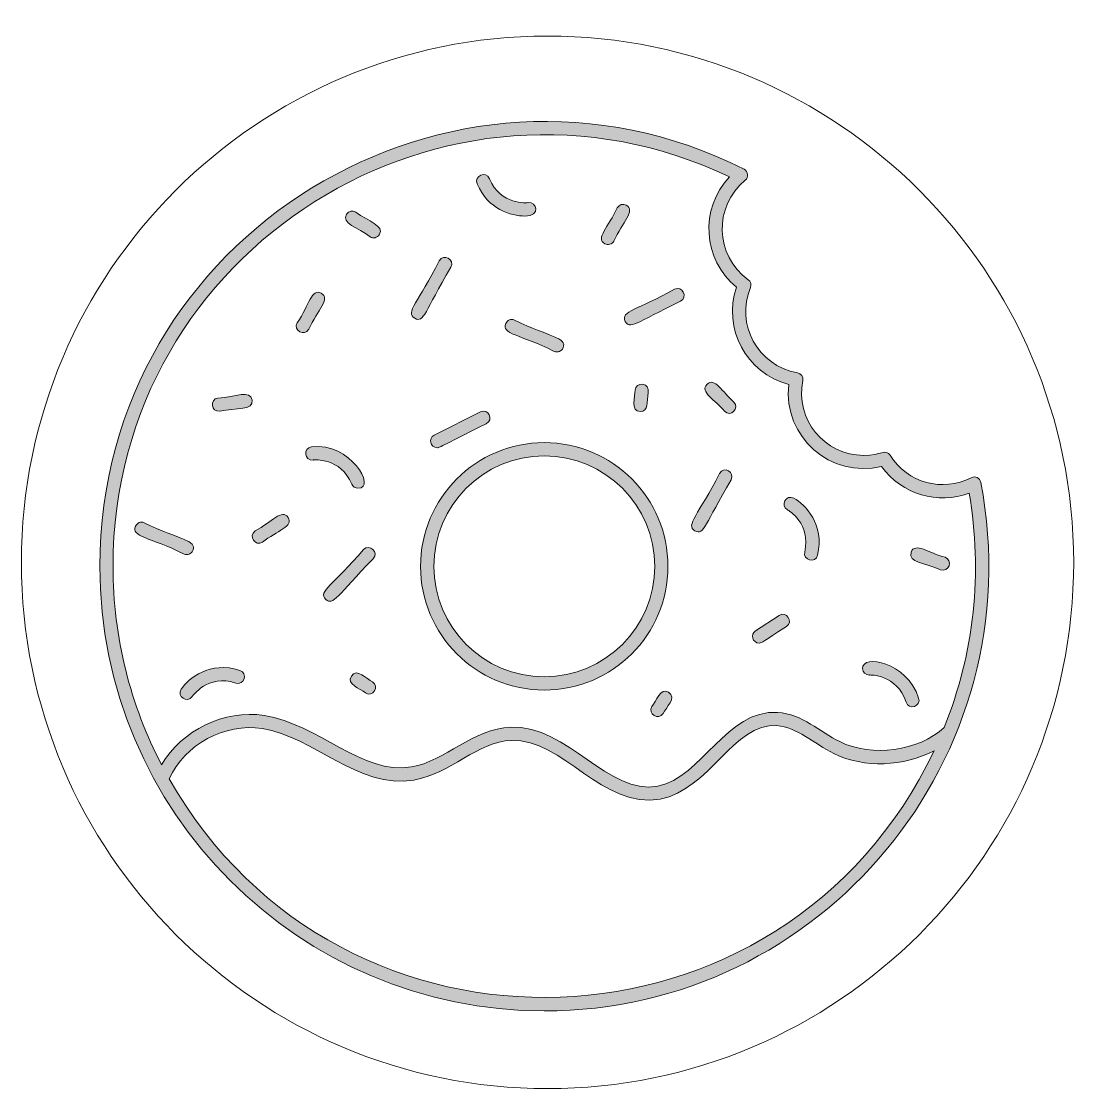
# Model space of a CAD drawing. Header units: inches. Extents: x 31.1 to 44.4, y -9.1 to -3.1.
# Drawn here: x 40.937 to 42.593, y -8.962 to -7.283 of the extents above; entities that cross this region are included whole.
import ezdxf

# ---------------------------------------------------------------- set-up
doc = ezdxf.new("R2010")
doc.units = ezdxf.units.IN
doc.header["$MEASUREMENT"] = 0
doc.layers.add('_U+0421_U+043B_U+043E_U+0439 1', color=7, linetype='Continuous')

msp = doc.modelspace()

# ---------------------------------------------------------------- hatches: boundary and pattern name
at = {"layer": '_U+0421_U+043B_U+043E_U+0439 1', "true_color": 0xffffff}
h = msp.add_hatch(color=7, dxfattribs=at)
h.dxf.hatch_style = 2
edge = h.paths.add_edge_path()
edge.add_spline(control_points=[(41.7602, -7.9456), (41.6528, -7.9456), (41.5655, -8.033), (41.5655, -8.1403), (41.5655, -8.2476), (41.6528, -8.3349), (41.7602, -8.3349), (41.8675, -8.3349), (41.9548, -8.2476), (41.9548, -8.1403), (41.9548, -8.033), (41.8675, -7.9456), (41.7602, -7.9456)], knot_values=[0, 0, 0, 0, 0.013889, 0.013889, 0.013889, 0.027778, 0.027778, 0.027778, 0.041667, 0.041667, 0.041667, 0.055556, 0.055556, 0.055556, 0.055556], degree=3, periodic=0)
edge.add_line((41.7602, -7.9456), (41.7602, -7.9456))
edge = h.paths.add_edge_path()
edge.add_spline(control_points=[(41.7602, -8.3141), (41.6643, -8.3141), (41.5864, -8.2361), (41.5864, -8.1403), (41.5864, -8.0445), (41.6643, -7.9665), (41.7602, -7.9665), (41.856, -7.9665), (41.934, -8.0445), (41.934, -8.1403), (41.934, -8.2361), (41.856, -8.3141), (41.7602, -8.3141)], knot_values=[0, 0, 0, 0, 0.013889, 0.013889, 0.013889, 0.027778, 0.027778, 0.027778, 0.041667, 0.041667, 0.041667, 0.055556, 0.055556, 0.055556, 0.055556], degree=3, periodic=0)
edge.add_line((41.7602, -8.3141), (41.7602, -8.3141))
edge = h.paths.add_edge_path()
edge.add_spline(control_points=[(41.1171, -8.0771), (41.1194, -8.0718), (41.1255, -8.0694), (41.1308, -8.0716), (41.1862, -8.0987), (41.2143, -8.0986), (41.2072, -8.1154), (41.2049, -8.1207), (41.1988, -8.1232), (41.1936, -8.1209), (41.1381, -8.0938), (41.11, -8.0939), (41.1171, -8.0771)], knot_values=[0, 0, 0, 0, 0.013889, 0.013889, 0.013889, 0.027778, 0.027778, 0.027778, 0.041667, 0.041667, 0.041667, 0.055556, 0.055556, 0.055556, 0.055556], degree=3, periodic=0)
edge.add_line((41.1171, -8.0771), (41.1171, -8.0771))
edge = h.paths.add_edge_path()
edge.add_spline(control_points=[(41.7132, -7.7528), (41.7686, -7.7799), (41.7968, -7.7799), (41.7897, -7.7966), (41.7874, -7.8019), (41.7813, -7.8044), (41.776, -7.8021), (41.7206, -7.775), (41.6925, -7.7751), (41.6996, -7.7583), (41.7018, -7.7531), (41.7079, -7.7506), (41.7132, -7.7528)], knot_values=[0, 0, 0, 0, 0.013889, 0.013889, 0.013889, 0.027778, 0.027778, 0.027778, 0.041667, 0.041667, 0.041667, 0.055556, 0.055556, 0.055556, 0.055556], degree=3, periodic=0)
edge.add_line((41.7132, -7.7528), (41.7132, -7.7528))
edge = h.paths.add_edge_path()
edge.add_spline(control_points=[(41.4911, -8.1282), (41.435, -8.1864), (41.4278, -8.2028), (41.4166, -8.1923), (41.4033, -8.1798), (41.4287, -8.1693), (41.4759, -8.114), (41.4854, -8.1039), (41.5005, -8.1182), (41.4911, -8.1282)], knot_values=[0, 0, 0, 0, 0.013889, 0.013889, 0.013889, 0.027778, 0.027778, 0.027778, 0.041667, 0.041667, 0.041667, 0.041667], degree=3, periodic=0)
edge.add_line((41.4911, -8.1282), (41.4911, -8.1282))
edge = h.paths.add_edge_path()
edge.add_spline(control_points=[(42.0358, -7.994), (42.0425, -7.9819), (42.0607, -7.9921), (42.054, -8.0041), (42.0131, -8.0736), (42.0115, -8.0924), (41.9973, -8.0844), (41.9813, -8.0755), (42.0034, -8.0592), (42.0358, -7.994)], knot_values=[0, 0, 0, 0, 0.013889, 0.013889, 0.013889, 0.027778, 0.027778, 0.027778, 0.041667, 0.041667, 0.041667, 0.041667], degree=3, periodic=0)
edge.add_line((42.0358, -7.994), (42.0358, -7.994))
edge = h.paths.add_edge_path()
edge.add_spline(control_points=[(41.3715, -7.7572), (41.3906, -7.7285), (41.3943, -7.7024), (41.4094, -7.7107), (41.4246, -7.7193), (41.4035, -7.7373), (41.3897, -7.7673), (41.383, -7.7793), (41.3648, -7.7692), (41.3715, -7.7572)], knot_values=[0, 0, 0, 0, 0.013889, 0.013889, 0.013889, 0.027778, 0.027778, 0.027778, 0.041667, 0.041667, 0.041667, 0.041667], degree=3, periodic=0)
edge.add_line((41.3715, -7.7572), (41.3715, -7.7572))
edge = h.paths.add_edge_path()
edge.add_spline(control_points=[(41.8751, -7.5763), (41.8779, -7.5712), (41.8842, -7.5695), (41.8892, -7.5722), (41.9045, -7.5807), (41.8833, -7.5988), (41.8696, -7.6288), (41.8668, -7.6339), (41.8604, -7.6356), (41.8554, -7.6328), (41.8402, -7.6243), (41.8613, -7.6063), (41.8751, -7.5763)], knot_values=[0, 0, 0, 0, 0.013889, 0.013889, 0.013889, 0.027778, 0.027778, 0.027778, 0.041667, 0.041667, 0.041667, 0.055556, 0.055556, 0.055556, 0.055556], degree=3, periodic=0)
edge.add_line((41.8751, -7.5763), (41.8751, -7.5763))
edge = h.paths.add_edge_path()
edge.add_spline(control_points=[(41.5949, -7.6597), (41.6016, -7.6477), (41.6199, -7.6578), (41.6131, -7.6699), (41.5719, -7.7399), (41.5707, -7.7581), (41.5564, -7.7501), (41.5404, -7.7412), (41.5627, -7.7246), (41.5949, -7.6597)], knot_values=[0, 0, 0, 0, 0.013889, 0.013889, 0.013889, 0.027778, 0.027778, 0.027778, 0.041667, 0.041667, 0.041667, 0.041667], degree=3, periodic=0)
edge.add_line((41.5949, -7.6597), (41.5949, -7.6597))
edge = h.paths.add_edge_path()
edge.add_spline(control_points=[(41.587, -7.9339), (41.587, -7.9339), (41.6596, -7.8974), (41.6596, -7.8974), (41.672, -7.8913), (41.6813, -7.9099), (41.669, -7.916), (41.5934, -7.9535), (41.5963, -7.9536), (41.5916, -7.9536), (41.5807, -7.9536), (41.5772, -7.9387), (41.587, -7.9339)], knot_values=[0, 0, 0, 0, 0.013889, 0.013889, 0.013889, 0.027778, 0.027778, 0.027778, 0.041667, 0.041667, 0.041667, 0.055556, 0.055556, 0.055556, 0.055556], degree=3, periodic=0)
edge.add_line((41.587, -7.9339), (41.587, -7.9339))
edge = h.paths.add_edge_path()
edge.add_spline(control_points=[(41.9651, -7.7045), (41.9774, -7.6983), (41.9867, -7.717), (41.9744, -7.7231), (41.9031, -7.7585), (41.8942, -7.7679), (41.8877, -7.7549), (41.8795, -7.7386), (41.9074, -7.7372), (41.9651, -7.7045)], knot_values=[0, 0, 0, 0, 0.013889, 0.013889, 0.013889, 0.027778, 0.027778, 0.027778, 0.041667, 0.041667, 0.041667, 0.041667], degree=3, periodic=0)
edge.add_line((41.9651, -7.7045), (41.9651, -7.7045))
edge = h.paths.add_edge_path()
edge.add_spline(control_points=[(41.4493, -7.5864), (41.4523, -7.5815), (41.4588, -7.5801), (41.4636, -7.5831), (41.4828, -7.5978), (41.5097, -7.6042), (41.5006, -7.6187), (41.4975, -7.6236), (41.4911, -7.625), (41.4862, -7.6219), (41.467, -7.6072), (41.4401, -7.6009), (41.4493, -7.5864)], knot_values=[0, 0, 0, 0, 0.013889, 0.013889, 0.013889, 0.027778, 0.027778, 0.027778, 0.041667, 0.041667, 0.041667, 0.055556, 0.055556, 0.055556, 0.055556], degree=3, periodic=0)
edge.add_line((41.4493, -7.5864), (41.4493, -7.5864))
edge = h.paths.add_edge_path()
edge.add_spline(control_points=[(42.0925, -8.2417), (42.0925, -8.2417), (42.1297, -8.2174), (42.1297, -8.2174), (42.1413, -8.2099), (42.1526, -8.2273), (42.1411, -8.2349), (42.1031, -8.259), (42.1036, -8.2609), (42.0982, -8.2609), (42.0879, -8.2609), (42.0838, -8.2474), (42.0925, -8.2417)], knot_values=[0, 0, 0, 0, 0.013889, 0.013889, 0.013889, 0.027778, 0.027778, 0.027778, 0.041667, 0.041667, 0.041667, 0.055556, 0.055556, 0.055556, 0.055556], degree=3, periodic=0)
edge.add_line((42.0925, -8.2417), (42.0925, -8.2417))
edge = h.paths.add_edge_path()
edge.add_spline(control_points=[(41.3054, -8.0846), (41.3313, -8.0707), (41.3477, -8.0489), (41.3571, -8.0633), (41.3665, -8.0778), (41.3397, -8.0842), (41.3168, -8.1021), (41.3053, -8.1096), (41.2939, -8.0922), (41.3054, -8.0846)], knot_values=[0, 0, 0, 0, 0.013889, 0.013889, 0.013889, 0.027778, 0.027778, 0.027778, 0.041667, 0.041667, 0.041667, 0.041667], degree=3, periodic=0)
edge.add_line((41.3054, -8.0846), (41.3054, -8.0846))
edge = h.paths.add_edge_path()
edge.add_spline(control_points=[(42.3374, -8.1181), (42.3432, -8.1018), (42.3651, -8.1193), (42.3907, -8.126), (42.4037, -8.1306), (42.3967, -8.1502), (42.3837, -8.1456), (42.3592, -8.1344), (42.3316, -8.1344), (42.3374, -8.1181)], knot_values=[0, 0, 0, 0, 0.013889, 0.013889, 0.013889, 0.027778, 0.027778, 0.027778, 0.041667, 0.041667, 0.041667, 0.041667], degree=3, periodic=0)
edge.add_line((42.3374, -8.1181), (42.3374, -8.1181))
edge = h.paths.add_edge_path()
edge.add_spline(control_points=[(42.0163, -7.8538), (42.0284, -7.8419), (42.04, -7.8662), (42.0586, -7.8818), (42.0683, -7.8915), (42.0535, -7.9062), (42.0438, -7.8964), (42.0289, -7.8783), (42.0041, -7.8659), (42.0163, -7.8538)], knot_values=[0, 0, 0, 0, 0.013889, 0.013889, 0.013889, 0.027778, 0.027778, 0.027778, 0.041667, 0.041667, 0.041667, 0.041667], degree=3, periodic=0)
edge.add_line((42.0163, -7.8538), (42.0163, -7.8538))
edge = h.paths.add_edge_path()
edge.add_spline(control_points=[(41.2468, -7.8755), (41.2743, -7.8742), (41.2983, -7.8616), (41.3006, -7.8787), (41.303, -7.8959), (41.2755, -7.8903), (41.2496, -7.8961), (41.2361, -7.8981), (41.2331, -7.8773), (41.2468, -7.8755)], knot_values=[0, 0, 0, 0, 0.013889, 0.013889, 0.013889, 0.027778, 0.027778, 0.027778, 0.041667, 0.041667, 0.041667, 0.041667], degree=3, periodic=0)
edge.add_line((41.2468, -7.8755), (41.2468, -7.8755))
edge = h.paths.add_edge_path()
edge.add_spline(control_points=[(42.4469, -8.0082), (42.4456, -8.0013), (42.438, -7.9977), (42.4319, -8.0009), (42.3869, -8.0239), (42.3317, -8.0093), (42.3043, -7.9656), (42.2975, -7.9548), (42.2904, -7.9657), (42.2629, -7.9657), (42.2012, -7.9657), (42.1544, -7.909), (42.1668, -7.8481), (42.168, -7.8422), (42.1641, -7.8367), (42.1584, -7.8357), (42.0956, -7.8249), (42.0609, -7.759), (42.0845, -7.7018), (42.0864, -7.6973), (42.0849, -7.6922), (42.081, -7.6894), (42.0284, -7.6513), (42.026, -7.5741), (42.0764, -7.533), (42.0822, -7.5283), (42.0812, -7.5191), (42.0745, -7.5156), (41.6131, -7.283), (41.0609, -7.6186), (41.0609, -8.1403), (41.0609, -8.5259), (41.3746, -8.8396), (41.7602, -8.8396), (42.1966, -8.8396), (42.5297, -8.4411), (42.4469, -8.0082)], knot_values=[0, 0, 0, 0, 0.013889, 0.013889, 0.013889, 0.027778, 0.027778, 0.027778, 0.041667, 0.041667, 0.041667, 0.055556, 0.055556, 0.055556, 0.069444, 0.069444, 0.069444, 0.083333, 0.083333, 0.083333, 0.097222, 0.097222, 0.097222, 0.111111, 0.111111, 0.111111, 0.125, 0.125, 0.125, 0.138889, 0.138889, 0.138889, 0.152778, 0.152778, 0.152778, 0.166667, 0.166667, 0.166667, 0.166667], degree=3, periodic=0)
edge.add_line((42.4469, -8.0082), (42.4469, -8.0082))
edge = h.paths.add_edge_path()
edge.add_spline(control_points=[(42.0516, -7.5276), (42.0041, -7.578), (42.0097, -7.6575), (42.0625, -7.7013), (42.0407, -7.7659), (42.0777, -7.8365), (42.1448, -7.8541), (42.1353, -7.9363), (42.2109, -8.0026), (42.291, -7.9832), (42.3229, -8.0275), (42.3797, -8.0434), (42.4287, -8.025), (42.4502, -8.15), (42.4366, -8.277), (42.3893, -8.3939), (42.3486, -8.4311), (42.2757, -8.4411), (42.2251, -8.416), (42.1944, -8.4007), (42.1658, -8.3726), (42.1276, -8.3701), (42.0461, -8.3649), (42.0086, -8.4727), (41.9389, -8.486), (41.8608, -8.5009), (41.7976, -8.39), (41.7075, -8.3932), (41.648, -8.3953), (41.6042, -8.447), (41.5513, -8.4558), (41.4737, -8.469), (41.4044, -8.388), (41.3197, -8.3748), (41.2568, -8.3651), (41.1902, -8.3979), (41.1581, -8.4524), (41.1094, -8.3589), (41.0817, -8.2528), (41.0817, -8.1403), (41.0817, -7.6404), (41.6051, -7.3144), (42.0516, -7.5276)], knot_values=[0, 0, 0, 0, 0.013889, 0.013889, 0.013889, 0.027778, 0.027778, 0.027778, 0.041667, 0.041667, 0.041667, 0.055556, 0.055556, 0.055556, 0.069444, 0.069444, 0.069444, 0.083333, 0.083333, 0.083333, 0.097222, 0.097222, 0.097222, 0.111111, 0.111111, 0.111111, 0.125, 0.125, 0.125, 0.138889, 0.138889, 0.138889, 0.152778, 0.152778, 0.152778, 0.166667, 0.166667, 0.166667, 0.180556, 0.180556, 0.180556, 0.194444, 0.194444, 0.194444, 0.194444], degree=3, periodic=0)
edge.add_line((42.0516, -7.5276), (42.0516, -7.5276))
edge = h.paths.add_edge_path()
edge.add_spline(control_points=[(41.17, -8.4744), (41.1948, -8.4201), (41.2576, -8.3863), (41.3165, -8.3954), (41.3973, -8.4079), (41.4672, -8.4911), (41.5548, -8.4764), (41.6122, -8.4667), (41.656, -8.4158), (41.7083, -8.414), (41.789, -8.4108), (41.8528, -8.5235), (41.9427, -8.5064), (42.0201, -8.4917), (42.0582, -8.3863), (42.1262, -8.3908), (42.1575, -8.3929), (42.1846, -8.4191), (42.2158, -8.4346), (42.2635, -8.4583), (42.3262, -8.4553), (42.3735, -8.4302), (42.1375, -8.9274), (41.4415, -8.952), (41.17, -8.4744)], knot_values=[0, 0, 0, 0, 0.013889, 0.013889, 0.013889, 0.027778, 0.027778, 0.027778, 0.041667, 0.041667, 0.041667, 0.055556, 0.055556, 0.055556, 0.069444, 0.069444, 0.069444, 0.083333, 0.083333, 0.083333, 0.097222, 0.097222, 0.097222, 0.111111, 0.111111, 0.111111, 0.111111], degree=3, periodic=0)
edge.add_line((41.17, -8.4744), (41.17, -8.4744))
edge = h.paths.add_edge_path()
edge.add_spline(control_points=[(41.2748, -8.3238), (41.2308, -8.3093), (41.2065, -8.3447), (41.2063, -8.345), (41.1986, -8.3565), (41.1813, -8.3449), (41.189, -8.3334), (41.2003, -8.3165), (41.2342, -8.2885), (41.2812, -8.304), (41.2944, -8.3083), (41.2878, -8.3282), (41.2748, -8.3238)], knot_values=[0, 0, 0, 0, 0.013889, 0.013889, 0.013889, 0.027778, 0.027778, 0.027778, 0.041667, 0.041667, 0.041667, 0.055556, 0.055556, 0.055556, 0.055556], degree=3, periodic=0)
edge.add_line((41.2748, -8.3238), (41.2748, -8.3238))
edge = h.paths.add_edge_path()
edge.add_spline(control_points=[(41.3965, -7.973), (41.3828, -7.9746), (41.3804, -7.954), (41.394, -7.9524), (41.4545, -7.9447), (41.4974, -8.0174), (41.467, -8.0174), (41.4629, -8.0174), (41.459, -8.015), (41.4574, -8.011), (41.4397, -7.9687), (41.3982, -7.9729), (41.3965, -7.973)], knot_values=[0, 0, 0, 0, 0.013889, 0.013889, 0.013889, 0.027778, 0.027778, 0.027778, 0.041667, 0.041667, 0.041667, 0.055556, 0.055556, 0.055556, 0.055556], degree=3, periodic=0)
edge.add_line((41.3965, -7.973), (41.3965, -7.973))
edge = h.paths.add_edge_path()
edge.add_spline(control_points=[(41.6547, -7.5386), (41.6493, -7.5259), (41.6686, -7.5179), (41.6739, -7.5305), (41.6918, -7.5727), (41.7332, -7.5683), (41.735, -7.5681), (41.7473, -7.5664), (41.7561, -7.5892), (41.7298, -7.5892), (41.7078, -7.5892), (41.6718, -7.579), (41.6547, -7.5386)], knot_values=[0, 0, 0, 0, 0.013889, 0.013889, 0.013889, 0.027778, 0.027778, 0.027778, 0.041667, 0.041667, 0.041667, 0.055556, 0.055556, 0.055556, 0.055556], degree=3, periodic=0)
edge.add_line((41.6547, -7.5386), (41.6547, -7.5386))
edge = h.paths.add_edge_path()
edge.add_spline(control_points=[(42.261, -8.3012), (42.26, -8.2773), (42.3308, -8.2908), (42.3492, -8.3474), (42.3535, -8.3605), (42.3337, -8.367), (42.3295, -8.3539), (42.3151, -8.3099), (42.2723, -8.311), (42.2718, -8.3112), (42.2657, -8.3115), (42.2612, -8.307), (42.261, -8.3012)], knot_values=[0, 0, 0, 0, 0.013889, 0.013889, 0.013889, 0.027778, 0.027778, 0.027778, 0.041667, 0.041667, 0.041667, 0.055556, 0.055556, 0.055556, 0.055556], degree=3, periodic=0)
edge.add_line((42.261, -8.3012), (42.261, -8.3012))
edge = h.paths.add_edge_path()
edge.add_spline(control_points=[(42.1529, -8.0331), (42.1707, -8.0429), (42.2015, -8.0743), (42.1902, -8.1225), (42.1871, -8.1359), (42.1668, -8.1312), (42.1699, -8.1177), (42.1804, -8.0731), (42.1443, -8.0522), (42.1428, -8.0513), (42.1308, -8.0446), (42.1409, -8.0265), (42.1529, -8.0331)], knot_values=[0, 0, 0, 0, 0.013889, 0.013889, 0.013889, 0.027778, 0.027778, 0.027778, 0.041667, 0.041667, 0.041667, 0.055556, 0.055556, 0.055556, 0.055556], degree=3, periodic=0)
edge.add_line((42.1529, -8.0331), (42.1529, -8.0331))
edge = h.paths.add_edge_path()
edge.add_spline(control_points=[(41.4787, -8.3394), (41.4707, -8.3324), (41.4482, -8.3261), (41.4567, -8.3128), (41.4652, -8.2995), (41.4807, -8.3175), (41.49, -8.3218), (41.5016, -8.3293), (41.4904, -8.3468), (41.4787, -8.3394)], knot_values=[0, 0, 0, 0, 0.013889, 0.013889, 0.013889, 0.027778, 0.027778, 0.027778, 0.041667, 0.041667, 0.041667, 0.041667], degree=3, periodic=0)
edge.add_line((41.4787, -8.3394), (41.4787, -8.3394))
edge = h.paths.add_edge_path()
edge.add_spline(control_points=[(41.9031, -7.863), (41.9036, -7.8573), (41.9087, -7.853), (41.9144, -7.8536), (41.9301, -7.855), (41.9212, -7.8769), (41.9218, -7.8873), (41.9213, -7.8927), (41.9167, -7.8968), (41.9114, -7.8968), (41.8944, -7.8968), (41.9036, -7.8722), (41.9031, -7.863)], knot_values=[0, 0, 0, 0, 0.013889, 0.013889, 0.013889, 0.027778, 0.027778, 0.027778, 0.041667, 0.041667, 0.041667, 0.055556, 0.055556, 0.055556, 0.055556], degree=3, periodic=0)
edge.add_line((41.9031, -7.863), (41.9031, -7.863))
edge = h.paths.add_edge_path()
edge.add_spline(control_points=[(41.9472, -8.3718), (41.94, -8.3833), (41.9222, -8.3724), (41.9296, -8.3607), (41.9365, -8.3526), (41.9426, -8.33), (41.9559, -8.3384), (41.9693, -8.3468), (41.9515, -8.3623), (41.9472, -8.3718)], knot_values=[0, 0, 0, 0, 0.013889, 0.013889, 0.013889, 0.027778, 0.027778, 0.027778, 0.041667, 0.041667, 0.041667, 0.041667], degree=3, periodic=0)
edge.add_line((41.9472, -8.3718), (41.9472, -8.3718))

# ---------------------------------------------------------------- linework, layer by layer
at = {"layer": '_U+0421_U+043B_U+043E_U+0439 1', "lineweight": 0}
for points, knots in [([(42.4469, -8.0082), (42.4456, -8.0013), (42.438, -7.9977), (42.4319, -8.0009), (42.3869, -8.0239), (42.3317, -8.0093), (42.3043, -7.9656), (42.2975, -7.9548), (42.2904, -7.9657), (42.2629, -7.9657), (42.2012, -7.9657), (42.1544, -7.909), (42.1668, -7.8481), (42.168, -7.8422), (42.1641, -7.8367), (42.1584, -7.8357), (42.0956, -7.8249), (42.0609, -7.759), (42.0845, -7.7018), (42.0864, -7.6973), (42.0849, -7.6922), (42.081, -7.6894), (42.0284, -7.6513), (42.026, -7.5741), (42.0764, -7.533), (42.0822, -7.5283), (42.0812, -7.5191), (42.0745, -7.5156), (41.6131, -7.283), (41.0609, -7.6186), (41.0609, -8.1403), (41.0609, -8.5259), (41.3746, -8.8396), (41.7602, -8.8396), (42.1966, -8.8396), (42.5297, -8.4411), (42.4469, -8.0082)], [0, 0, 0, 0, 1, 1, 1, 2, 2, 2, 3, 3, 3, 4, 4, 4, 5, 5, 5, 6, 6, 6, 7, 7, 7, 8, 8, 8, 9, 9, 9, 10, 10, 10, 11, 11, 11, 12, 12, 12, 12]), ([(42.0516, -7.5276), (42.0041, -7.578), (42.0097, -7.6575), (42.0625, -7.7013), (42.0407, -7.7659), (42.0777, -7.8365), (42.1448, -7.8541), (42.1353, -7.9363), (42.2109, -8.0026), (42.291, -7.9832), (42.3229, -8.0275), (42.3797, -8.0434), (42.4287, -8.025), (42.4502, -8.15), (42.4366, -8.277), (42.3893, -8.3939), (42.3486, -8.4311), (42.2757, -8.4411), (42.2251, -8.416), (42.1944, -8.4007), (42.1658, -8.3726), (42.1276, -8.3701), (42.0461, -8.3649), (42.0086, -8.4727), (41.9389, -8.486), (41.8608, -8.5009), (41.7976, -8.39), (41.7075, -8.3932), (41.648, -8.3953), (41.6042, -8.447), (41.5513, -8.4558), (41.4737, -8.469), (41.4044, -8.388), (41.3197, -8.3748), (41.2568, -8.3651), (41.1902, -8.3979), (41.1581, -8.4524), (41.1094, -8.3589), (41.0817, -8.2528), (41.0817, -8.1403), (41.0817, -7.6404), (41.6051, -7.3144), (42.0516, -7.5276)], [0, 0, 0, 0, 1, 1, 1, 2, 2, 2, 3, 3, 3, 4, 4, 4, 5, 5, 5, 6, 6, 6, 7, 7, 7, 8, 8, 8, 9, 9, 9, 10, 10, 10, 11, 11, 11, 12, 12, 12, 13, 13, 13, 14, 14, 14, 14]), ([(41.6547, -7.5386), (41.6493, -7.5259), (41.6686, -7.5179), (41.6739, -7.5305), (41.6918, -7.5727), (41.7332, -7.5683), (41.735, -7.5681), (41.7473, -7.5664), (41.7561, -7.5892), (41.7298, -7.5892), (41.7078, -7.5892), (41.6718, -7.579), (41.6547, -7.5386)], [0, 0, 0, 0, 1, 1, 1, 2, 2, 2, 3, 3, 3, 4, 4, 4, 4]), ([(41.8751, -7.5763), (41.8779, -7.5712), (41.8842, -7.5695), (41.8892, -7.5722), (41.9045, -7.5807), (41.8833, -7.5988), (41.8696, -7.6288), (41.8668, -7.6339), (41.8604, -7.6356), (41.8554, -7.6328), (41.8402, -7.6243), (41.8613, -7.6063), (41.8751, -7.5763)], [0, 0, 0, 0, 1, 1, 1, 2, 2, 2, 3, 3, 3, 4, 4, 4, 4]), ([(41.4493, -7.5864), (41.4523, -7.5815), (41.4588, -7.5801), (41.4636, -7.5831), (41.4828, -7.5978), (41.5097, -7.6042), (41.5006, -7.6187), (41.4975, -7.6236), (41.4911, -7.625), (41.4862, -7.6219), (41.467, -7.6072), (41.4401, -7.6009), (41.4493, -7.5864)], [0, 0, 0, 0, 1, 1, 1, 2, 2, 2, 3, 3, 3, 4, 4, 4, 4]), ([(41.5949, -7.6597), (41.6016, -7.6477), (41.6199, -7.6578), (41.6131, -7.6699), (41.5719, -7.7399), (41.5707, -7.7581), (41.5564, -7.7501), (41.5404, -7.7412), (41.5627, -7.7246), (41.5949, -7.6597)], [0, 0, 0, 0, 1, 1, 1, 2, 2, 2, 3, 3, 3, 3]), ([(41.3715, -7.7572), (41.3906, -7.7285), (41.3943, -7.7024), (41.4094, -7.7107), (41.4246, -7.7193), (41.4035, -7.7373), (41.3897, -7.7673), (41.383, -7.7793), (41.3648, -7.7692), (41.3715, -7.7572)], [0, 0, 0, 0, 1, 1, 1, 2, 2, 2, 3, 3, 3, 3]), ([(41.9651, -7.7045), (41.9774, -7.6983), (41.9867, -7.717), (41.9744, -7.7231), (41.9031, -7.7585), (41.8942, -7.7679), (41.8877, -7.7549), (41.8795, -7.7386), (41.9074, -7.7372), (41.9651, -7.7045)], [0, 0, 0, 0, 1, 1, 1, 2, 2, 2, 3, 3, 3, 3]), ([(41.7132, -7.7528), (41.7686, -7.7799), (41.7968, -7.7799), (41.7897, -7.7966), (41.7874, -7.8019), (41.7813, -7.8044), (41.776, -7.8021), (41.7206, -7.775), (41.6925, -7.7751), (41.6996, -7.7583), (41.7018, -7.7531), (41.7079, -7.7506), (41.7132, -7.7528)], [0, 0, 0, 0, 1, 1, 1, 2, 2, 2, 3, 3, 3, 4, 4, 4, 4]), ([(41.9031, -7.863), (41.9036, -7.8573), (41.9087, -7.853), (41.9144, -7.8536), (41.9301, -7.855), (41.9212, -7.8769), (41.9218, -7.8873), (41.9213, -7.8927), (41.9167, -7.8968), (41.9114, -7.8968), (41.8944, -7.8968), (41.9036, -7.8722), (41.9031, -7.863)], [0, 0, 0, 0, 1, 1, 1, 2, 2, 2, 3, 3, 3, 4, 4, 4, 4]), ([(42.0163, -7.8538), (42.0284, -7.8419), (42.04, -7.8662), (42.0586, -7.8818), (42.0683, -7.8915), (42.0535, -7.9062), (42.0438, -7.8964), (42.0289, -7.8783), (42.0041, -7.8659), (42.0163, -7.8538)], [0, 0, 0, 0, 1, 1, 1, 2, 2, 2, 3, 3, 3, 3]), ([(41.2468, -7.8755), (41.2743, -7.8742), (41.2983, -7.8616), (41.3006, -7.8787), (41.303, -7.8959), (41.2755, -7.8903), (41.2496, -7.8961), (41.2361, -7.8981), (41.2331, -7.8773), (41.2468, -7.8755)], [0, 0, 0, 0, 1, 1, 1, 2, 2, 2, 3, 3, 3, 3]), ([(41.587, -7.9339), (41.587, -7.9339), (41.6596, -7.8974), (41.6596, -7.8974), (41.672, -7.8913), (41.6813, -7.9099), (41.669, -7.916), (41.5934, -7.9535), (41.5963, -7.9536), (41.5916, -7.9536), (41.5807, -7.9536), (41.5772, -7.9387), (41.587, -7.9339)], [0, 0, 0, 0, 1, 1, 1, 2, 2, 2, 3, 3, 3, 4, 4, 4, 4]), ([(41.3965, -7.973), (41.3828, -7.9746), (41.3804, -7.954), (41.394, -7.9524), (41.4545, -7.9447), (41.4974, -8.0174), (41.467, -8.0174), (41.4629, -8.0174), (41.459, -8.015), (41.4574, -8.011), (41.4397, -7.9687), (41.3982, -7.9729), (41.3965, -7.973)], [0, 0, 0, 0, 1, 1, 1, 2, 2, 2, 3, 3, 3, 4, 4, 4, 4]), ([(41.7602, -7.9456), (41.6528, -7.9456), (41.5655, -8.033), (41.5655, -8.1403), (41.5655, -8.2476), (41.6528, -8.3349), (41.7602, -8.3349), (41.8675, -8.3349), (41.9548, -8.2476), (41.9548, -8.1403), (41.9548, -8.033), (41.8675, -7.9456), (41.7602, -7.9456)], [0, 0, 0, 0, 1, 1, 1, 2, 2, 2, 3, 3, 3, 4, 4, 4, 4]), ([(41.7602, -8.3141), (41.6643, -8.3141), (41.5864, -8.2361), (41.5864, -8.1403), (41.5864, -8.0445), (41.6643, -7.9665), (41.7602, -7.9665), (41.856, -7.9665), (41.934, -8.0445), (41.934, -8.1403), (41.934, -8.2361), (41.856, -8.3141), (41.7602, -8.3141)], [0, 0, 0, 0, 1, 1, 1, 2, 2, 2, 3, 3, 3, 4, 4, 4, 4]), ([(42.0358, -7.994), (42.0425, -7.9819), (42.0607, -7.9921), (42.054, -8.0041), (42.0131, -8.0736), (42.0115, -8.0924), (41.9973, -8.0844), (41.9813, -8.0755), (42.0034, -8.0592), (42.0358, -7.994)], [0, 0, 0, 0, 1, 1, 1, 2, 2, 2, 3, 3, 3, 3]), ([(42.1529, -8.0331), (42.1707, -8.0429), (42.2015, -8.0743), (42.1902, -8.1225), (42.1871, -8.1359), (42.1668, -8.1312), (42.1699, -8.1177), (42.1804, -8.0731), (42.1443, -8.0522), (42.1428, -8.0513), (42.1308, -8.0446), (42.1409, -8.0265), (42.1529, -8.0331)], [0, 0, 0, 0, 1, 1, 1, 2, 2, 2, 3, 3, 3, 4, 4, 4, 4]), ([(41.3054, -8.0846), (41.3313, -8.0707), (41.3477, -8.0489), (41.3571, -8.0633), (41.3665, -8.0778), (41.3397, -8.0842), (41.3168, -8.1021), (41.3053, -8.1096), (41.2939, -8.0922), (41.3054, -8.0846)], [0, 0, 0, 0, 1, 1, 1, 2, 2, 2, 3, 3, 3, 3]), ([(41.1171, -8.0771), (41.1194, -8.0718), (41.1255, -8.0694), (41.1308, -8.0716), (41.1862, -8.0987), (41.2143, -8.0986), (41.2072, -8.1154), (41.2049, -8.1207), (41.1988, -8.1232), (41.1936, -8.1209), (41.1381, -8.0938), (41.11, -8.0939), (41.1171, -8.0771)], [0, 0, 0, 0, 1, 1, 1, 2, 2, 2, 3, 3, 3, 4, 4, 4, 4]), ([(41.4911, -8.1282), (41.435, -8.1864), (41.4278, -8.2028), (41.4166, -8.1923), (41.4033, -8.1798), (41.4287, -8.1693), (41.4759, -8.114), (41.4854, -8.1039), (41.5005, -8.1182), (41.4911, -8.1282)], [0, 0, 0, 0, 1, 1, 1, 2, 2, 2, 3, 3, 3, 3]), ([(42.3374, -8.1181), (42.3432, -8.1018), (42.3651, -8.1193), (42.3907, -8.126), (42.4037, -8.1306), (42.3967, -8.1502), (42.3837, -8.1456), (42.3592, -8.1344), (42.3316, -8.1344), (42.3374, -8.1181)], [0, 0, 0, 0, 1, 1, 1, 2, 2, 2, 3, 3, 3, 3]), ([(42.0925, -8.2417), (42.0925, -8.2417), (42.1297, -8.2174), (42.1297, -8.2174), (42.1413, -8.2099), (42.1526, -8.2273), (42.1411, -8.2349), (42.1031, -8.259), (42.1036, -8.2609), (42.0982, -8.2609), (42.0879, -8.2609), (42.0838, -8.2474), (42.0925, -8.2417)], [0, 0, 0, 0, 1, 1, 1, 2, 2, 2, 3, 3, 3, 4, 4, 4, 4]), ([(41.2748, -8.3238), (41.2308, -8.3093), (41.2065, -8.3447), (41.2063, -8.345), (41.1986, -8.3565), (41.1813, -8.3449), (41.189, -8.3334), (41.2003, -8.3165), (41.2342, -8.2885), (41.2812, -8.304), (41.2944, -8.3083), (41.2878, -8.3282), (41.2748, -8.3238)], [0, 0, 0, 0, 1, 1, 1, 2, 2, 2, 3, 3, 3, 4, 4, 4, 4]), ([(42.261, -8.3012), (42.26, -8.2773), (42.3308, -8.2908), (42.3492, -8.3474), (42.3535, -8.3605), (42.3337, -8.367), (42.3295, -8.3539), (42.3151, -8.3099), (42.2723, -8.311), (42.2718, -8.3112), (42.2657, -8.3115), (42.2612, -8.307), (42.261, -8.3012)], [0, 0, 0, 0, 1, 1, 1, 2, 2, 2, 3, 3, 3, 4, 4, 4, 4]), ([(41.4787, -8.3394), (41.4707, -8.3324), (41.4482, -8.3261), (41.4567, -8.3128), (41.4652, -8.2995), (41.4807, -8.3175), (41.49, -8.3218), (41.5016, -8.3293), (41.4904, -8.3468), (41.4787, -8.3394)], [0, 0, 0, 0, 1, 1, 1, 2, 2, 2, 3, 3, 3, 3]), ([(41.9472, -8.3718), (41.94, -8.3833), (41.9222, -8.3724), (41.9296, -8.3607), (41.9365, -8.3526), (41.9426, -8.33), (41.9559, -8.3384), (41.9693, -8.3468), (41.9515, -8.3623), (41.9472, -8.3718)], [0, 0, 0, 0, 1, 1, 1, 2, 2, 2, 3, 3, 3, 3]), ([(41.17, -8.4744), (41.1948, -8.4201), (41.2576, -8.3863), (41.3165, -8.3954), (41.3973, -8.4079), (41.4672, -8.4911), (41.5548, -8.4764), (41.6122, -8.4667), (41.656, -8.4158), (41.7083, -8.414), (41.789, -8.4108), (41.8528, -8.5235), (41.9427, -8.5064), (42.0201, -8.4917), (42.0582, -8.3863), (42.1262, -8.3908), (42.1575, -8.3929), (42.1846, -8.4191), (42.2158, -8.4346), (42.2635, -8.4583), (42.3262, -8.4553), (42.3735, -8.4302), (42.1375, -8.9274), (41.4415, -8.952), (41.17, -8.4744)], [0, 0, 0, 0, 1, 1, 1, 2, 2, 2, 3, 3, 3, 4, 4, 4, 5, 5, 5, 6, 6, 6, 7, 7, 7, 8, 8, 8, 8])]:
    msp.add_open_spline(points, degree=3, knots=knots, dxfattribs=at)
at = {"layer": '_U+0421_U+043B_U+043E_U+0439 1', "color": 1, "lineweight": 9, "true_color": 0xff0000}
msp.add_open_spline([(41.7653, -8.9618), (41.3088, -8.9618), (40.9375, -8.5905), (40.9375, -8.134), (40.9375, -7.6776), (41.3088, -7.3062), (41.7653, -7.3062), (42.2217, -7.3062), (42.5931, -7.6776), (42.5931, -8.134), (42.5931, -8.5905), (42.2217, -8.9618), (41.7653, -8.9618)], degree=3, knots=[0, 0, 0, 0, 1, 1, 1, 2, 2, 2, 3, 3, 3, 4, 4, 4, 4], dxfattribs=at)

doc.saveas('drawing.dxf')
